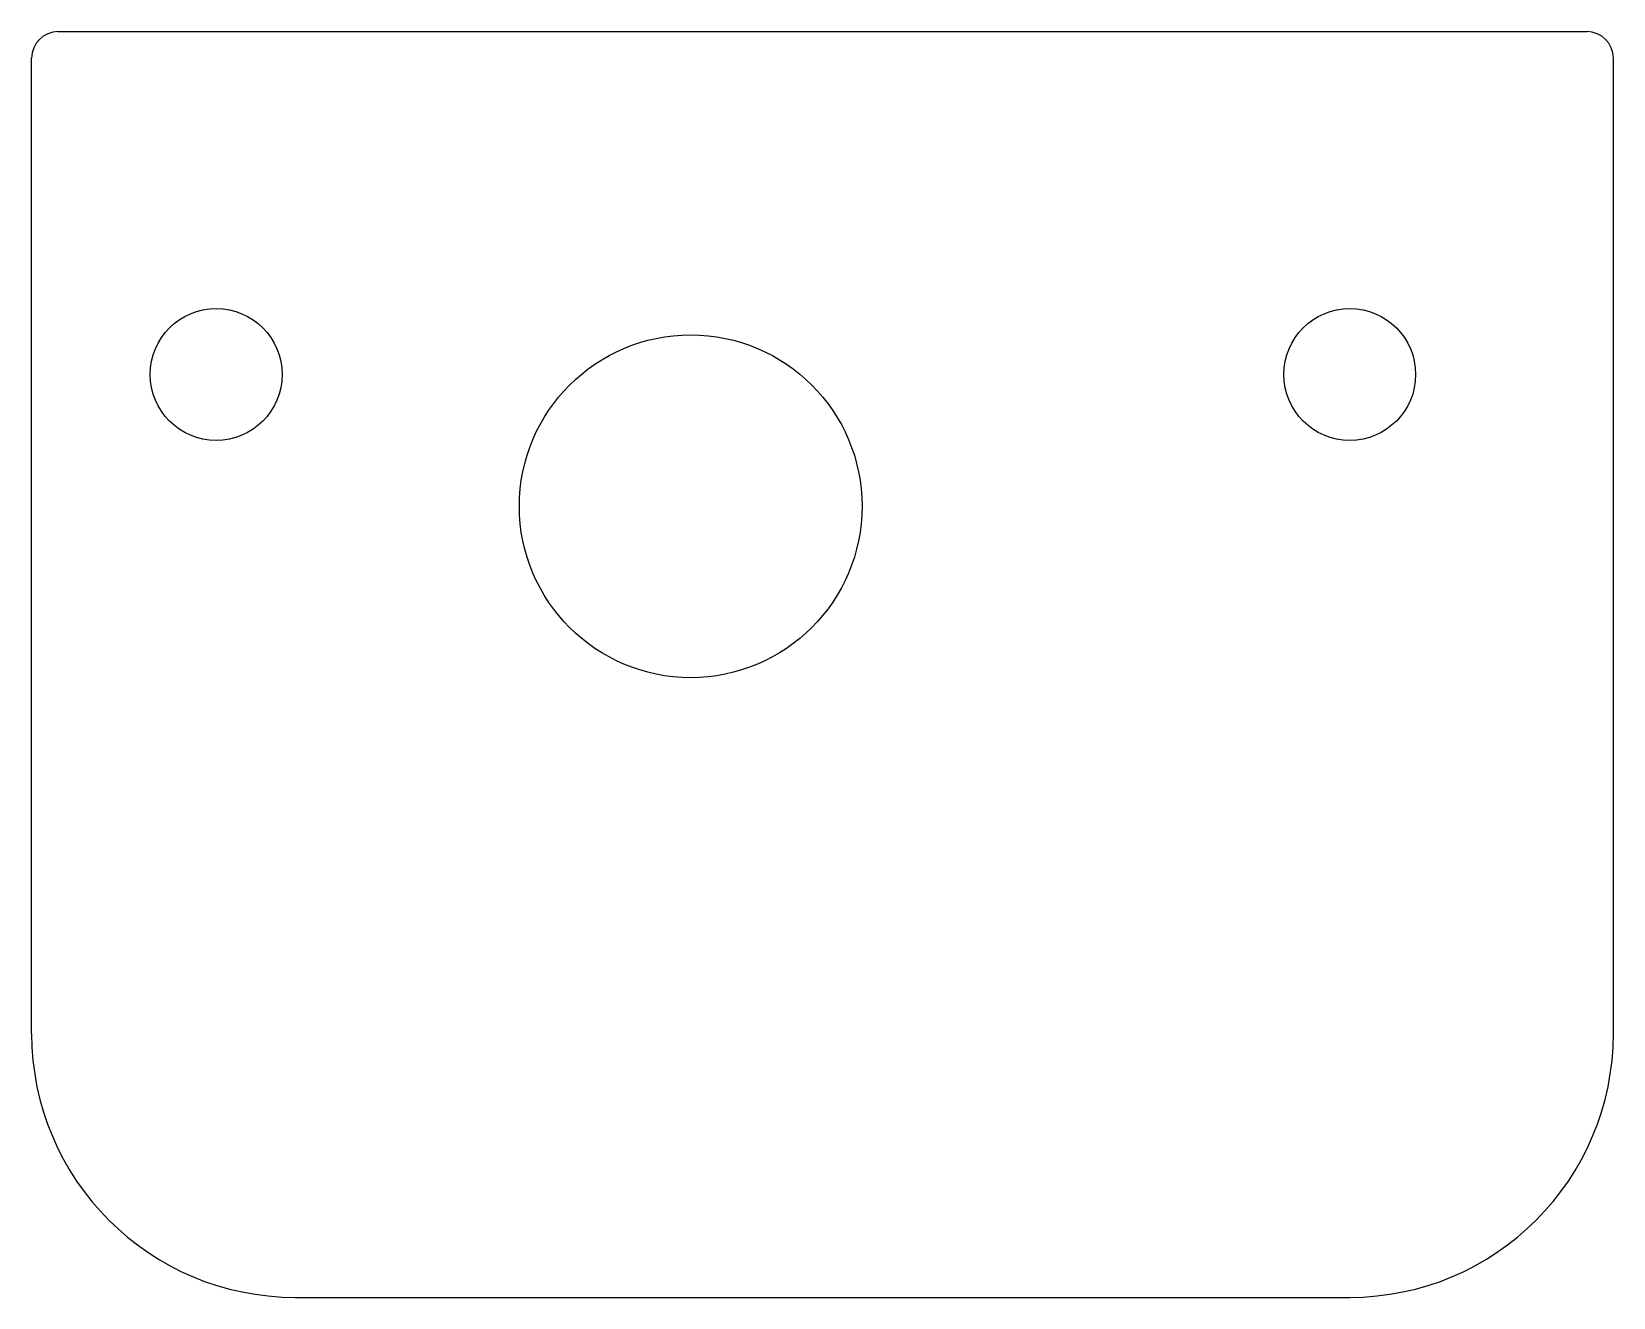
# Model space of a CAD drawing. Extents: x -25 to 35, y -115 to -67.
import ezdxf

# ---------------------------------------------------------------- set-up
doc = ezdxf.new("R2010")
doc.units = 0
doc.layers.add('b_BLDC_holder_part2_1_V2_001_', color=7, linetype='CONTINUOUS')

msp = doc.modelspace()

# ---------------------------------------------------------------- linework, layer by layer
at = {"layer": 'b_BLDC_holder_part2_1_V2_001_'}
for p, q in [((-24, -67), (34, -67)), ((-24, -67), (-24, -67, 10)), ((-24, -67, 10), (34, -67, 10)), ((-24, -67), (34, -67)), ((-24, -67), (-24, -67, 10)), ((-24, -67, 10), (34, -67, 10)), ((34, -67), (34, -67, 10)), ((34, -67), (34, -67, 10)), ((-25, -105), (-25, -68)), ((-25, -68), (-25, -68, 10)), ((-25, -105, 10), (-25, -68, 10)), ((-25, -105), (-25, -68)), ((-25, -68), (-25, -68, 10)), ((-25, -105, 10), (-25, -68, 10)), ((35, -105), (35, -68)), ((35, -105, 10), (35, -68, 10)), ((35, -68), (35, -68, 10)), ((35, -105), (35, -68)), ((35, -68), (35, -68, 10)), ((35, -105, 10), (35, -68, 10)), ((-15.5, -80), (-15.5, -80, 10)), ((-15.5, -80), (-15.5, -80, 10)), ((27.5, -80), (27.5, -80, 10)), ((27.5, -80), (27.5, -80, 10)), ((6.5, -85), (6.5, -85, 10)), ((6.5, -85), (6.5, -85, 10)), ((-25, -105), (-25, -105, 10)), ((-25, -105), (-25, -105, 10)), ((35, -105), (35, -105, 10)), ((35, -105), (35, -105, 10)), ((-15, -115), (25, -115)), ((-15, -115), (-15, -115, 10)), ((-15, -115, 10), (25, -115, 10)), ((-15, -115), (25, -115)), ((-15, -115), (-15, -115, 10)), ((-15, -115, 10), (25, -115, 10)), ((25, -115), (25, -115, 10)), ((25, -115), (25, -115, 10))]:
    msp.add_line(p, q, dxfattribs=at)
for centre, radius in [((-18, -80), 2.5), ((-18, -80), 2.5), ((-18, -80), 2.5), ((-18, -80), 2.5), ((25, -80), 2.5), ((25, -80), 2.5), ((25, -80), 2.5), ((25, -80), 2.5), ((0, -85), 6.5), ((0, -85), 6.5), ((0, -85), 6.5), ((0, -85), 6.5)]:
    msp.add_circle(centre, radius, dxfattribs=at)
for centre, radius, start, end in [((-24, -68), 1, 90, 180), ((-24, -68), 1, 90, 180), ((-24, -68, 10), 1, 90, 180), ((-24, -68, 10), 1, 90, 180), ((34, -68), 1, 0, 90), ((34, -68, 10), 1, 0, 90), ((34, -68), 1, 0, 90), ((34, -68, 10), 1, 0, 90), ((-15, -105), 10, 180, -90), ((-15, -105), 10, 180, -90), ((-15, -105, 10), 10, 180, -90), ((-15, -105, 10), 10, 180, -90), ((25, -105), 10, -90, 0), ((25, -105, 10), 10, -90, 0), ((25, -105), 10, -90, 0), ((25, -105, 10), 10, -90, 0)]:
    msp.add_arc(centre, radius, start, end, dxfattribs=at)

doc.saveas('drawing.dxf')
